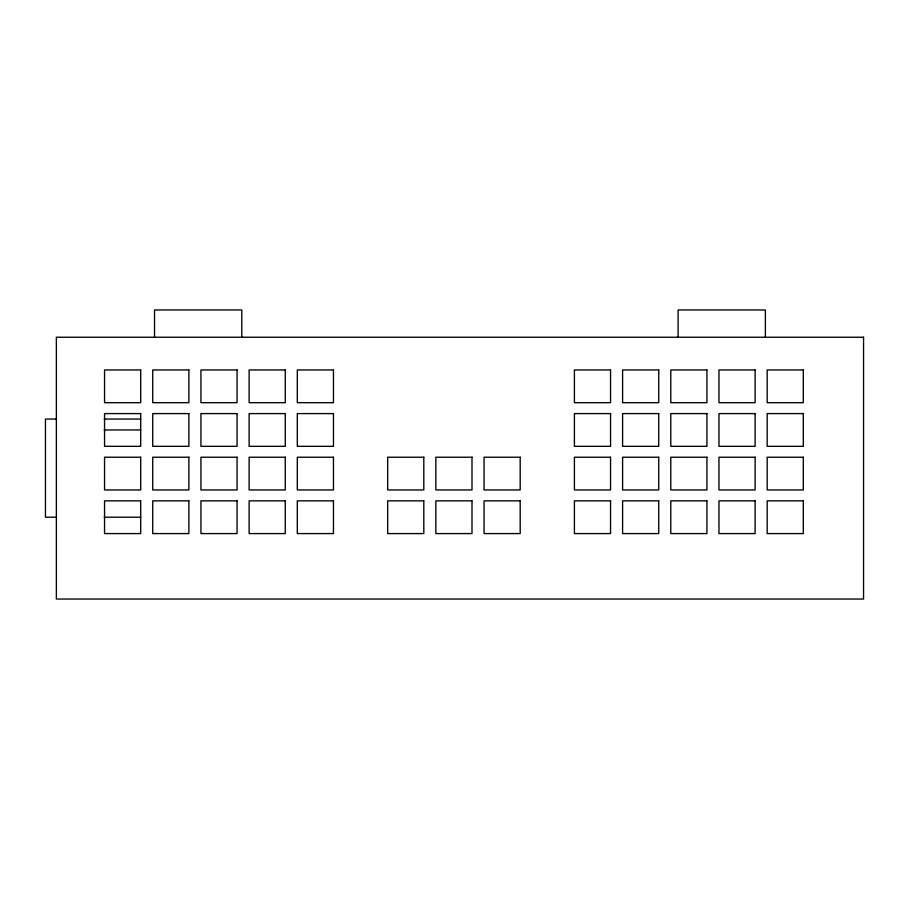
<?xml version="1.0" encoding="UTF-8"?>
<svg xmlns="http://www.w3.org/2000/svg" width="909" height="909" viewBox="0 0 909 909"><rect width="100%" height="100%" fill="white"/><g stroke="black" fill="none" stroke-linecap="round" stroke-linejoin="round"><path stroke-width="1.36" d="M56.358 419.049L45.45 419.049L45.45 517.221L56.358 517.221M104.217 419.049L140.804 419.049M104.217 429.957L140.804 429.957M104.217 517.221L140.804 517.221M765.378 337.239L765.378 309.969L678.114 309.969L678.114 337.239M241.794 337.239L241.794 309.969L154.53 309.969L154.53 337.239M863.55 337.239L56.358 337.239L56.358 599.031L863.55 599.031L863.55 337.239M140.69 369.963L104.546 369.963L104.546 402.687L140.69 402.687L140.69 369.963M188.879 369.963L152.735 369.963L152.735 402.687L188.879 402.687L188.879 369.963M237.067 369.963L200.934 369.963L200.934 402.687L237.067 402.687L237.067 369.963M285.267 369.963L249.123 369.963L249.123 402.687L285.267 402.687L285.267 369.963M333.455 369.963L297.311 369.963L297.311 402.687L333.455 402.687L333.455 369.963M610.553 369.963L574.408 369.963L574.408 402.687L610.553 402.687L610.553 369.963M658.741 369.963L622.597 369.963L622.597 402.687L658.741 402.687L658.741 369.963M706.929 369.963L670.785 369.963L670.785 402.687L706.929 402.687L706.929 369.963M755.118 369.963L718.974 369.963L718.974 402.687L755.118 402.687L755.118 369.963M803.317 369.963L767.173 369.963L767.173 402.687L803.317 402.687L803.317 369.963M140.69 413.595L104.546 413.595L104.546 446.319L140.69 446.319L140.69 413.595M188.879 413.595L152.735 413.595L152.735 446.319L188.879 446.319L188.879 413.595M237.067 413.595L200.934 413.595L200.934 446.319L237.067 446.319L237.067 413.595M285.267 413.595L249.123 413.595L249.123 446.319L285.267 446.319L285.267 413.595M333.455 413.595L297.311 413.595L297.311 446.319L333.455 446.319L333.455 413.595M610.553 413.595L574.408 413.595L574.408 446.319L610.553 446.319L610.553 413.595M658.741 413.595L622.597 413.595L622.597 446.319L658.741 446.319L658.741 413.595M706.929 413.595L670.785 413.595L670.785 446.319L706.929 446.319L706.929 413.595M755.118 413.595L718.974 413.595L718.974 446.319L755.118 446.319L755.118 413.595M803.317 413.595L767.173 413.595L767.173 446.319L803.317 446.319L803.317 413.595M140.69 457.227L104.546 457.227L104.546 489.951L140.69 489.951L140.69 457.227M188.879 457.227L152.735 457.227L152.735 489.951L188.879 489.951L188.879 457.227M237.067 457.227L200.934 457.227L200.934 489.951L237.067 489.951L237.067 457.227M285.267 457.227L249.123 457.227L249.123 489.951L285.267 489.951L285.267 457.227M333.455 457.227L297.311 457.227L297.311 489.951L333.455 489.951L333.455 457.227M423.81 457.227L387.666 457.227L387.666 489.951L423.81 489.951L423.81 457.227M471.998 457.227L435.854 457.227L435.854 489.951L471.998 489.951L471.998 457.227M520.187 457.227L484.054 457.227L484.054 489.951L520.187 489.951L520.187 457.227M610.553 457.227L574.408 457.227L574.408 489.951L610.553 489.951L610.553 457.227M658.741 457.227L622.597 457.227L622.597 489.951L658.741 489.951L658.741 457.227M706.929 457.227L670.785 457.227L670.785 489.951L706.929 489.951L706.929 457.227M755.118 457.227L718.974 457.227L718.974 489.951L755.118 489.951L755.118 457.227M803.317 457.227L767.173 457.227L767.173 489.951L803.317 489.951L803.317 457.227M140.69 500.859L104.546 500.859L104.546 533.583L140.69 533.583L140.69 500.859M188.879 500.859L152.735 500.859L152.735 533.583L188.879 533.583L188.879 500.859M237.067 500.859L200.934 500.859L200.934 533.583L237.067 533.583L237.067 500.859M285.267 500.859L249.123 500.859L249.123 533.583L285.267 533.583L285.267 500.859M333.455 500.859L297.311 500.859L297.311 533.583L333.455 533.583L333.455 500.859M423.81 500.859L387.666 500.859L387.666 533.583L423.81 533.583L423.81 500.859M471.998 500.859L435.854 500.859L435.854 533.583L471.998 533.583L471.998 500.859M520.187 500.859L484.054 500.859L484.054 533.583L520.187 533.583L520.187 500.859M610.553 500.859L574.408 500.859L574.408 533.583L610.553 533.583L610.553 500.859M658.741 500.859L622.597 500.859L622.597 533.583L658.741 533.583L658.741 500.859M706.929 500.859L670.785 500.859L670.785 533.583L706.929 533.583L706.929 500.859M755.118 500.859L718.974 500.859L718.974 533.583L755.118 533.583L755.118 500.859M803.317 500.859L767.173 500.859L767.173 533.583L803.317 533.583L803.317 500.859"/></g></svg>
